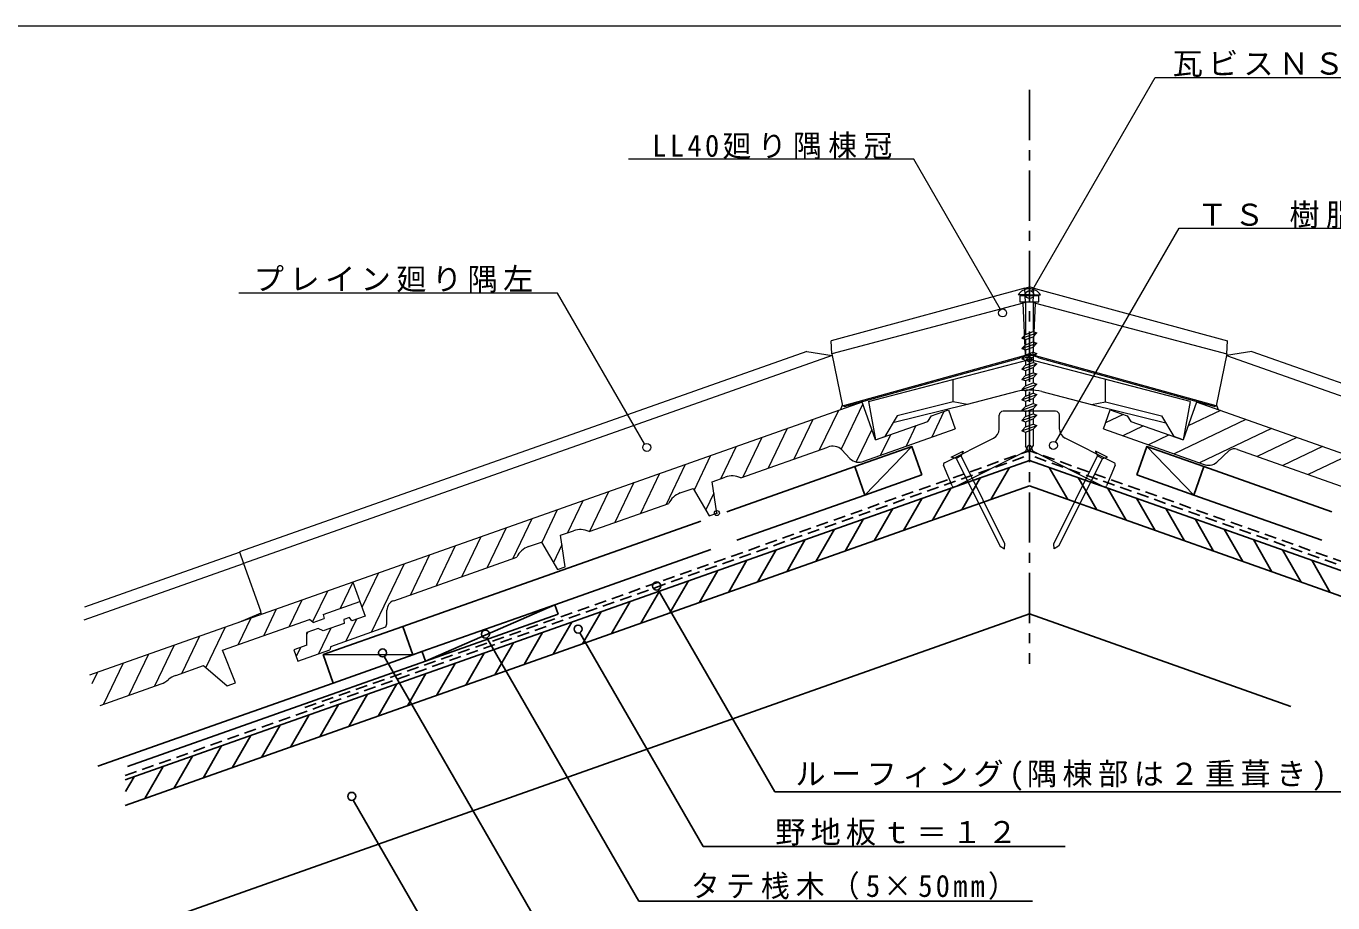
# Model space of a CAD drawing. Units: millimetres, scale not verified. Extents: x -941 to 1052, y -1622 to 1214.
# Drawn here: x 66 to 716, y -1403 to -968 of the extents above; entities that cross this region are included whole.
import ezdxf

# ---------------------------------------------------------------- set-up
doc = ezdxf.new("R2010")
doc.units = ezdxf.units.MM
doc.header["$LTSCALE"] = 5
doc.header["$PDMODE"] = 32
doc.header["$PDSIZE"] = 2.5
doc.linetypes.add('CHAIN1', pattern=[8, 5, -1, 1, -1])
doc.linetypes.add('DASHED1', pattern=[1.8, 1.2, -0.6])
doc.layers.add('0-0', color=3, linetype='Continuous', lineweight=18)
doc.layers.add('4-0', color=3, linetype='Continuous', lineweight=18)
for name, color, linetype in [('3-0', 7, 'DASHED1'), ('3-A', 7, 'Continuous'), ('3-C', 7, 'Continuous'), ('3-D', 7, 'Continuous')]:
    doc.layers.add(name, color=color, linetype=linetype)
doc.styles.add('ＭＳ ゴシック', font='')
doc.styles.get('ＭＳ ゴシック').set_extended_font_data('MS Gothic')

msp = doc.modelspace()

# ---------------------------------------------------------------- linework, layer by layer
at = {"layer": '0-0'}
for p, q in [((564.896, -1130.969), (565.091, -1130.921)), ((565.287, -1130.969), (565.091, -1130.921)), ((485.204, -1154.062), (488.592, -1173.199)), ((644.978, -1154.062), (641.59, -1173.199))]:
    msp.add_line(p, q, dxfattribs=at)
for points in [[(560.224, -1132.483), (560.153, -1132.467), (560.131, -1132.44), (560.158, -1132.402), (560.233, -1132.352), (560.355, -1132.292), (560.525, -1132.222), (560.74, -1132.142), (561, -1132.053), (561.301, -1131.955), (561.642, -1131.85), (562.021, -1131.737), (562.433, -1131.619), (562.877, -1131.496), (563.349, -1131.368), (563.846, -1131.237), (564.362, -1131.104), (564.896, -1130.969)], [(569.958, -1132.483), (570.029, -1132.467), (570.051, -1132.44), (570.025, -1132.402), (569.95, -1132.352), (569.827, -1132.292), (569.657, -1132.222), (569.442, -1132.142), (569.183, -1132.053), (568.881, -1131.955), (568.54, -1131.85), (568.162, -1131.737), (567.749, -1131.619), (567.305, -1131.496), (566.833, -1131.368), (566.337, -1131.237), (565.82, -1131.104), (565.287, -1130.969)]]:
    msp.add_lwpolyline(points, dxfattribs=at)
at = {"layer": '3-0', "linetype": 'CHAIN1'}
msp.add_line((565.091, -999.229), (565.091, -1284.546), dxfattribs=at)
at = {"layer": '3-A'}
for p, q in [((438.596, -1348.111), (380.584, -1247.631)), ((295.463, -1271.554), (371.007, -1402.4)), ((402.869, -1375.255), (341.541, -1269.032)), ((244.326, -1280.87), (330.162, -1429.544)), ((438.596, -1348.111), (720.006, -1348.111)), ((228.987, -1352.191), (289.318, -1456.688)), ((402.869, -1375.255), (582.971, -1375.255)), ((371.007, -1402.4), (566.714, -1402.4))]:
    msp.add_line(p, q, dxfattribs=at)
for centre in [(379.817, -1245.784), (340.774, -1267.184), (294.697, -1269.707), (243.559, -1279.023), (228.22, -1350.344)]:
    msp.add_circle(centre, 2, dxfattribs=at)
at = {"layer": '3-D', "color": 6, "linetype": 'DASHED1'}
for p, q in [((115.594, -1339.989), (565.091, -1180.679)), ((204.851, -1306.233), (565.091, -1178.557)), ((925.331, -1306.233), (565.091, -1178.557)), ((1014.589, -1339.989), (565.091, -1180.679))]:
    msp.add_line(p, q, dxfattribs=at)
at = {"layer": '3-D', "color": 4}
for p, q in [((115.594, -1342.192), (565.091, -1183.33)), ((478.363, -1186.414), (483.363, -1200.556)), ((1014.589, -1342.192), (565.091, -1183.33)), ((651.819, -1186.414), (646.819, -1200.556)), ((115.594, -1354.919), (565.091, -1196.057)), ((1014.589, -1354.919), (565.091, -1196.057)), ((116.989, -1418.063), (565.091, -1259.694)), ((263.153, -1278.415), (329.194, -1255.207)), ((329.194, -1255.207), (264.82, -1283.129)), ((264.82, -1283.129), (330.817, -1259.795)), ((329.194, -1255.207), (330.817, -1259.795)), ((695.016, -1305.612), (565.091, -1259.694)), ((253.641, -1265.868), (214.043, -1279.869)), ((263.198, -1278.541), (264.82, -1283.129)), ((219.043, -1294.011), (258.641, -1280.011))]:
    msp.add_line(p, q, dxfattribs=at)
at = {"layer": '3-D'}
for p, q in [((414.678, -1208.931), (478.363, -1186.414)), ((546.026, -1202.795), (555.258, -1186.805)), ((584.156, -1202.795), (574.924, -1186.805)), ((715.505, -1208.931), (651.819, -1186.414)), ((531.519, -1207.922), (540.751, -1191.932)), ((598.664, -1207.922), (589.432, -1191.932)), ((419.678, -1223.073), (483.364, -1200.556)), ((517.012, -1213.049), (526.244, -1197.059)), ((613.171, -1213.049), (603.939, -1197.059)), ((710.505, -1223.073), (646.819, -1200.556)), ((487.997, -1223.304), (497.229, -1207.314)), ((502.505, -1218.177), (511.736, -1202.186)), ((627.678, -1218.177), (618.446, -1202.186)), ((642.185, -1223.304), (632.954, -1207.314)), ((401.733, -1213.509), (253.641, -1265.868)), ((473.49, -1228.431), (482.722, -1212.441)), ((656.693, -1228.431), (647.461, -1212.441)), ((458.983, -1233.558), (468.214, -1217.568)), ((671.2, -1233.558), (661.969, -1217.568)), ((406.733, -1227.65), (329.15, -1255.081)), ((444.475, -1238.685), (453.707, -1222.695)), ((685.708, -1238.685), (676.476, -1222.695)), ((415.461, -1248.94), (424.693, -1232.95)), ((429.968, -1243.813), (439.2, -1227.822)), ((700.215, -1243.813), (690.983, -1227.822)), ((714.722, -1248.94), (705.49, -1232.95)), ((400.953, -1254.067), (410.185, -1238.077)), ((386.446, -1259.194), (395.678, -1243.204)), ((357.432, -1269.449), (366.663, -1253.458)), ((371.939, -1264.321), (381.17, -1248.331)), ((342.924, -1274.576), (352.156, -1258.586)), ((328.417, -1279.703), (337.649, -1263.713)), ((313.91, -1284.83), (323.141, -1268.84)), ((263.153, -1278.415), (258.641, -1280.011)), ((284.895, -1295.084), (294.127, -1279.095)), ((299.403, -1289.957), (308.634, -1273.967)), ((116.825, -1335.456), (264.82, -1283.129)), ((270.388, -1300.212), (279.62, -1284.222)), ((255.88, -1305.339), (265.112, -1289.349)), ((219.043, -1294.011), (102.028, -1335.383)), ((241.373, -1310.466), (250.605, -1294.476)), ((212.359, -1320.72), (221.59, -1304.73)), ((226.866, -1315.593), (236.098, -1299.603)), ((197.851, -1325.848), (207.083, -1309.858)), ((183.344, -1330.975), (192.576, -1314.985)), ((154.329, -1341.229), (163.561, -1325.239)), ((168.837, -1336.102), (178.068, -1320.112)), ((139.822, -1346.356), (149.054, -1330.367)), ((125.315, -1351.483), (134.546, -1335.494)), ((115.791, -1347.977), (120.039, -1340.621))]:
    msp.add_line(p, q, dxfattribs=at)
at = {"layer": '3-D', "color": 4}
for points in [[(478.363, -1186.414), (506.647, -1176.414), (511.647, -1190.556)], [(506.647, -1176.414), (483.363, -1200.556), (511.647, -1190.556)], [(623.535, -1176.414), (646.819, -1200.556), (618.535, -1190.556)], [(651.819, -1186.414), (623.535, -1176.414), (618.535, -1190.556)], [(253.641, -1265.868), (258.641, -1280.011), (214.043, -1279.869), (219.043, -1294.011)]]:
    msp.add_lwpolyline(points, dxfattribs=at)
at = {"layer": '4-0', "color": 4}
msp.add_line((1047.117, -967.505), (-932.883, -967.505), dxfattribs=at)
at = {"layer": '4-0', "color": 7}
for p, q in [((566.329, -1099.232), (627.631, -993.053)), ((627.631, -993.053), (897.374, -993.053)), ((578.14, -1174.219), (639.497, -1067.944)), ((639.497, -1067.944), (769.287, -1067.944)), ((330.547, -1100.206), (172.033, -1100.206)), ((373.832, -1175.178), (330.547, -1100.206)), ((565.085, -1101.087), (559.485, -1101.087)), ((563.165, -1101.515), (563.165, -1101.087)), ((565.085, -1101.087), (570.685, -1101.087)), ((567.005, -1101.515), (567.005, -1101.087)), ((563.164, -1104.555), (563.164, -1120.731)), ((567.004, -1104.555), (567.004, -1119.333)), ((561.41, -1122.647), (568.76, -1119.971)), ((561.41, -1122.647), (563.164, -1120.731)), ((561.41, -1122.647), (563.164, -1123.285)), ((563.164, -1123.285), (567.004, -1121.887)), ((567.004, -1121.887), (568.76, -1119.971)), ((561.409, -1127.755), (568.76, -1125.079)), ((561.409, -1127.755), (563.164, -1125.839)), ((561.409, -1127.755), (563.164, -1128.393)), ((561.409, -1132.863), (568.76, -1130.188)), ((563.164, -1128.393), (567.004, -1126.995)), ((563.164, -1128.393), (563.164, -1130.947)), ((567.004, -1126.995), (568.76, -1125.079)), ((567.004, -1126.995), (567.004, -1129.549)), ((567.004, -1132.103), (568.76, -1130.188)), ((561.409, -1132.863), (563.164, -1130.947)), ((561.409, -1137.971), (568.76, -1135.296)), ((561.409, -1137.971), (563.164, -1136.055)), ((563.164, -1133.501), (567.004, -1132.103)), ((567.004, -1132.103), (567.004, -1134.657)), ((567.004, -1137.212), (568.76, -1135.296)), ((561.409, -1137.971), (563.164, -1138.609)), ((561.409, -1143.079), (568.76, -1140.404)), ((561.409, -1143.079), (563.164, -1141.163)), ((561.409, -1143.079), (563.164, -1143.718)), ((563.164, -1138.609), (567.004, -1137.212)), ((563.164, -1143.718), (567.004, -1142.32)), ((567.004, -1142.32), (568.76, -1140.404)), ((561.409, -1148.187), (568.76, -1145.512)), ((561.409, -1148.187), (563.164, -1146.272)), ((561.409, -1148.187), (563.164, -1148.826)), ((563.164, -1148.826), (567.004, -1147.428)), ((567.004, -1147.428), (568.76, -1145.512)), ((561.409, -1153.296), (568.76, -1150.62)), ((561.409, -1153.296), (563.164, -1151.38)), ((561.409, -1153.296), (563.164, -1153.934)), ((561.409, -1158.404), (568.759, -1155.728)), ((563.164, -1153.934), (567.004, -1152.536)), ((563.164, -1153.934), (563.164, -1156.488)), ((567.004, -1152.536), (568.76, -1150.62)), ((567.004, -1152.536), (567.004, -1155.09)), ((567.004, -1157.644), (568.759, -1155.728)), ((550.091, -1167.81), (550.091, -1160.9)), ((578.091, -1158.9), (552.091, -1158.9)), ((561.408, -1163.512), (568.759, -1160.836)), ((561.408, -1163.512), (563.164, -1161.596)), ((561.409, -1158.404), (563.164, -1156.488)), ((561.409, -1158.404), (563.164, -1159.042)), ((563.164, -1159.042), (567.004, -1157.644)), ((563.164, -1159.042), (563.164, -1161.596)), ((563.164, -1164.15), (567.004, -1162.752)), ((567.004, -1157.644), (567.004, -1160.198)), ((567.004, -1162.752), (568.759, -1160.836)), ((567.004, -1162.752), (567.004, -1165.306)), ((580.091, -1167.81), (580.091, -1160.9)), ((561.409, -1163.512), (563.164, -1164.15)), ((561.409, -1168.62), (568.76, -1165.945)), ((561.409, -1168.62), (563.164, -1166.704)), ((561.409, -1168.62), (563.164, -1169.258)), ((563.164, -1164.15), (563.164, -1166.704)), ((563.164, -1166.704), (567.004, -1165.306)), ((563.164, -1169.258), (567.004, -1167.86)), ((563.165, -1169.258), (563.165, -1176.04)), ((567.004, -1165.306), (568.76, -1165.945)), ((567.004, -1167.86), (568.76, -1165.945)), ((567.005, -1167.86), (567.005, -1176.041)), ((522.926, -1184.483), (547.327, -1172.282)), ((607.256, -1184.483), (582.855, -1172.282)), ((528.049, -1196.421), (563.091, -1178.9)), ((552.949, -1224.786), (531.132, -1181.152)), ((565.085, -1179.23), (563.165, -1176.04)), ((565.085, -1179.23), (567.005, -1176.041)), ((602.133, -1196.421), (567.091, -1178.9)), ((577.233, -1224.786), (599.05, -1181.152)), ((526.679, -1195.911), (522.45, -1185.762)), ((528.744, -1182.346), (550.536, -1225.961)), ((601.438, -1182.346), (579.647, -1225.961)), ((607.732, -1185.762), (603.503, -1195.911))]:
    msp.add_line(p, q, dxfattribs=at)
at = {"layer": '4-0'}
for p, q in [((562.822, -1097.739), (466.515, -1123.848)), ((562.822, -1097.739), (565.091, -1097.029)), ((563.132, -1104.838), (562.822, -1097.739)), ((567.361, -1097.739), (565.091, -1097.029)), ((567.051, -1104.838), (567.361, -1097.739)), ((567.361, -1097.739), (663.667, -1123.848)), ((563.132, -1104.838), (562.089, -1105.195)), ((567.051, -1104.838), (568.093, -1105.195)), ((454.515, -1129.193), (172.471, -1228.874)), ((454.515, -1129.193), (467.005, -1131.143)), ((675.667, -1129.193), (663.177, -1131.143)), ((675.667, -1129.193), (957.711, -1228.874)), ((467.005, -1131.143), (174.471, -1234.531)), ((466.852, -1130.395), (472.159, -1156.245)), ((472.159, -1156.245), (563.218, -1131.062)), ((473.217, -1156.601), (560.224, -1132.483)), ((485.204, -1154.062), (565.091, -1133.121)), ((560.224, -1132.483), (560.21, -1132.37)), ((563.218, -1131.062), (565.091, -1130.58)), ((566.964, -1131.062), (565.091, -1130.58)), ((644.978, -1154.062), (565.091, -1133.121)), ((658.023, -1156.245), (566.964, -1131.062)), ((569.958, -1132.483), (569.973, -1132.37)), ((656.966, -1156.601), (569.958, -1132.483)), ((663.331, -1130.395), (658.023, -1156.245)), ((663.177, -1131.143), (955.712, -1234.531)), ((558.899, -1149.152), (534.126, -1155.646)), ((571.283, -1149.152), (596.057, -1155.646)), ((481.927, -1154.342), (228.826, -1243.793)), ((472.081, -1155.864), (471.25, -1158.115)), ((482.249, -1155.251), (471.526, -1177.695)), ((473.217, -1156.601), (472.159, -1156.245)), ((488.592, -1173.199), (481.927, -1154.342)), ((534.126, -1155.646), (497.307, -1164.729)), ((527.215, -1154.299), (499.395, -1161.195)), ((596.057, -1155.646), (632.876, -1164.729)), ((602.968, -1154.299), (630.787, -1161.195)), ((901.357, -1243.793), (648.255, -1154.342)), ((656.966, -1156.601), (658.023, -1156.245)), ((658.101, -1155.864), (658.932, -1158.115)), ((470.136, -1158.509), (460.687, -1178.288)), ((499.395, -1161.195), (493.28, -1171.542)), ((514.712, -1163.967), (516.467, -1161.226)), ((516.467, -1161.226), (524.943, -1158.23)), ((522.665, -1159.035), (516.569, -1171.796)), ((524.943, -1158.23), (528.275, -1167.659)), ((601.907, -1167.659), (605.239, -1158.23)), ((611.676, -1160.505), (602.964, -1164.667)), ((605.239, -1158.23), (613.715, -1161.226)), ((613.715, -1161.226), (615.47, -1163.967)), ((630.787, -1161.195), (636.902, -1171.542)), ((660.047, -1158.509), (644.087, -1166.133)), ((444.735, -1167.486), (435.286, -1187.265)), ((457.435, -1162.998), (447.986, -1182.777)), ((486.737, -1167.951), (479.029, -1184.086)), ((482.881, -1183.702), (528.275, -1167.659)), ((488.592, -1173.199), (514.712, -1163.967)), ((508.745, -1166.076), (503.868, -1176.285)), ((601.907, -1167.659), (651.566, -1185.209)), ((621.825, -1166.213), (611.616, -1171.09)), ((615.47, -1163.967), (641.59, -1173.199)), ((672.747, -1162.998), (637.017, -1180.067)), ((685.448, -1167.486), (649.718, -1184.556)), ((432.034, -1171.975), (422.585, -1191.754)), ((488.592, -1173.199), (493.28, -1171.542)), ((496.045, -1170.565), (491.168, -1180.773)), ((634.525, -1170.702), (624.317, -1175.579)), ((698.148, -1171.975), (678.369, -1181.424)), ((406.633, -1180.952), (398.458, -1198.064)), ((419.334, -1176.464), (411.713, -1192.415)), ((421.618, -1192.096), (464.863, -1176.812)), ((475.885, -1182.488), (471.86, -1178.026)), ((664.459, -1178.508), (658.305, -1184.257)), ((668.502, -1177.937), (753.822, -1208.091)), ((710.849, -1176.464), (691.07, -1185.913)), ((723.549, -1180.952), (703.77, -1190.402)), ((393.933, -1185.441), (384.483, -1205.22)), ((368.532, -1194.418), (359.082, -1214.197)), ((381.232, -1189.93), (371.783, -1209.709)), ((355.831, -1198.907), (346.382, -1218.686)), ((408.269, -1199.623), (404.279, -1207.977)), ((330.43, -1207.884), (322.675, -1224.116)), ((343.131, -1203.396), (335.51, -1219.346)), ((346.19, -1218.754), (385.789, -1204.759)), ((317.729, -1212.373), (308.28, -1232.152)), ((305.029, -1216.861), (295.58, -1236.641)), ((279.628, -1225.839), (270.179, -1245.618)), ((292.328, -1221.35), (282.879, -1241.129)), ((332.688, -1225.254), (328.496, -1234.029)), ((95.48, -1256.125), (172.484, -1228.91)), ((172.471, -1228.874), (174.471, -1234.531)), ((249.076, -1253.076), (310.361, -1231.416)), ((266.927, -1230.327), (257.478, -1250.106)), ((95.146, -1262.607), (174.484, -1234.567)), ((174.471, -1234.531), (182.801, -1258.102)), ((241.526, -1239.305), (233.314, -1256.494)), ((254.227, -1234.816), (238.072, -1268.632)), ((228.826, -1243.793), (97.902, -1290.065)), ((228.826, -1243.793), (222.547, -1256.936)), ((203.425, -1252.771), (197.146, -1265.914)), ((216.125, -1248.282), (208.787, -1263.642)), ((214.091, -1259.925), (232.258, -1253.504)), ((172.315, -1263.765), (183.147, -1259.081)), ((183.416, -1259.842), (182.801, -1258.102)), ((190.724, -1257.259), (184.445, -1270.402)), ((214.091, -1259.925), (214.584, -1261.936)), ((245.684, -1264.043), (245.743, -1257.743)), ((165.323, -1266.236), (155.717, -1286.345)), ((163.896, -1277.665), (207.212, -1262.356)), ((178.024, -1261.748), (171.745, -1274.891)), ((209.08, -1263.881), (207.212, -1262.356)), ((209.08, -1263.881), (214.584, -1261.936)), ((217.853, -1266.763), (211.756, -1279.523)), ((217.856, -1275.776), (245.217, -1266.107)), ((230.553, -1262.274), (225.371, -1273.121)), ((152.623, -1270.725), (143.832, -1289.126)), ((205.986, -1275.199), (205.872, -1268.876)), ((206.371, -1268.699), (205.887, -1269.713)), ((127.222, -1279.702), (117.489, -1300.074)), ((139.922, -1275.214), (130.19, -1295.586)), ((170.467, -1293.913), (163.896, -1277.665)), ((202.713, -1276.355), (200.562, -1280.86)), ((217.856, -1275.776), (217.413, -1277.524)), ((114.521, -1284.191), (104.789, -1304.563)), ((140.778, -1290.205), (154.537, -1285.342)), ((154.537, -1285.342), (166.34, -1295.372)), ((101.82, -1288.68), (99.096, -1294.383)), ((103.126, -1305.151), (133.408, -1294.448)), ((166.34, -1295.372), (170.467, -1293.913))]:
    msp.add_line(p, q, dxfattribs=at)
at = {"layer": '4-0', "color": 7}
for points in [[(550.735, -1108.348), (507.591, -1033.619), (365.739, -1033.619)], [(563.164, -1120.731), (567.004, -1119.333), (568.76, -1119.971)], [(563.164, -1123.285), (563.164, -1125.839), (567.004, -1124.441)], [(567.004, -1121.887), (567.004, -1124.441), (568.76, -1125.079)], [(563.164, -1130.947), (567.004, -1129.549), (568.76, -1130.188)], [(561.409, -1132.863), (563.164, -1133.501), (563.164, -1136.055)], [(563.164, -1136.055), (567.004, -1134.657), (568.76, -1135.296)], [(563.164, -1138.609), (563.164, -1141.163), (567.004, -1139.766)], [(567.004, -1137.212), (567.004, -1139.766), (568.76, -1140.404)], [(567.004, -1142.32), (567.004, -1144.874), (568.76, -1145.512)], [(563.164, -1143.718), (563.164, -1146.272), (567.004, -1144.874)], [(563.164, -1148.826), (563.164, -1151.38), (567.004, -1149.982)], [(567.004, -1147.428), (567.004, -1149.982), (568.76, -1150.62)], [(563.164, -1156.488), (567.004, -1155.09), (568.759, -1155.728)], [(563.164, -1161.596), (567.004, -1160.198), (568.759, -1160.836)], [(550.536, -1225.961), (552.747, -1227.364), (552.949, -1224.786)], [(579.647, -1225.961), (577.435, -1227.364), (577.233, -1224.786)]]:
    msp.add_lwpolyline(points, dxfattribs=at)
for points in [[(560.291, -1101.515), (560.291, -1104.555), (569.844, -1104.555), (569.844, -1101.515)], [(526.188, -1181.733), (532.169, -1178.743), (531.149, -1181.144), (528.744, -1182.346)], [(603.994, -1181.733), (598.013, -1178.743), (599.034, -1181.144), (601.438, -1182.346)]]:
    msp.add_lwpolyline(points, close=True, dxfattribs=at)
at = {"layer": '4-0'}
for points in [[(563.218, -1131.062), (562.089, -1105.195), (466.852, -1130.395), (466.515, -1123.848)], [(566.964, -1131.062), (568.093, -1105.195), (663.331, -1130.395), (663.667, -1123.848)], [(534.126, -1155.646), (527.215, -1154.299), (527.197, -1142.981)], [(596.057, -1155.646), (602.968, -1154.299), (602.985, -1142.981)], [(648.255, -1154.342), (641.59, -1173.199), (636.902, -1171.542)], [(391.523, -1199.55), (397.989, -1197.265), (405.983, -1210.879), (409.754, -1209.546), (407.418, -1193.933), (413.885, -1191.647)], [(316.095, -1226.208), (322.562, -1223.923), (330.555, -1237.537), (334.327, -1236.204), (331.99, -1220.59), (338.457, -1218.305)], [(228.826, -1243.793), (234.824, -1260.765), (228.224, -1263.097), (227.086, -1261.378), (224.257, -1262.378), (224.452, -1264.43), (214.081, -1268.095), (211.529, -1266.876), (205.872, -1268.876)], [(205.986, -1275.199), (199.386, -1277.532), (201.385, -1283.189), (217.413, -1277.524)]]:
    msp.add_lwpolyline(points, dxfattribs=at)
at = {"layer": '4-0', "color": 7}
for centre in [(565.259, -1100.936), (551.805, -1110.052), (374.902, -1176.882), (577.07, -1175.922)]:
    msp.add_circle(centre, 2, dxfattribs=at)
for centre, radius, start, end in [((565.085, -1104.808), 6.723, 33.59941, 146.40073), ((552.091, -1160.9), 2, 90, 180), ((578.091, -1160.9), 2, 0, 90), ((545.091, -1167.81), 5, 296.56505, 0), ((585.091, -1167.81), 5, 180, 243.43495), ((560.39, -1176.299), 3.75, 316.08889, 350.781), ((565.091, -1176.9), 1, 0, 180), ((569.793, -1176.299), 3.75, 189.219, 223.91111), ((523.373, -1185.377), 1, 116.56505, 202.61986), ((606.809, -1185.377), 1, 337.38014, 63.43495), ((527.602, -1195.526), 1, 202.61986, 296.56505), ((602.58, -1195.526), 1, 243.43495, 337.38014)]:
    msp.add_arc(centre, radius, start, end, dxfattribs=at)
at = {"layer": '4-0'}
for centre, radius, start, end in [((565.091, -1111.481), 6.926, 73.56584, 106.43416), ((565.091, -1173.362), 24.99, 75.65428, 104.34572), ((467.444, -1182.707), 6.435, 46.66576, 113.64582), ((666.964, -1181.649), 4.018, 67.50251, 128.57829), ((480.3, -1177.807), 6.435, 226.66576, 293.64582), ((654.129, -1179.022), 6.697, 247.50251, 308.57829), ((417.217, -1201.076), 10, 63.89151, 109.46451), ((394.855, -1208.979), 10, 109.46451, 155.0375), ((341.789, -1227.734), 10, 63.89151, 109.46451), ((319.427, -1235.637), 10, 109.46451, 155.0375), ((250.742, -1257.79), 5, 109.46451, 179.46451), ((240.684, -1263.997), 5, 335.0375, 359.46451), ((129.893, -1284.082), 10.946, 288.73229, 311.13094), ((144.293, -1300.571), 10.946, 108.73224, 131.13121)]:
    msp.add_arc(centre, radius, start, end, dxfattribs=at)
at = {"layer": '4-0', "color": 4}
msp.add_point((565.091, -1133.121), dxfattribs=at)
at = {"layer": '4-0'}
msp.add_point((409.754, -1209.546), dxfattribs=at)

# ---------------------------------------------------------------- texts
at = {"layer": '3-C', "color": 2, "char_height": 11, "attachment_point": 7, "style": 'ＭＳ ゴシック'}
for s, insert in [('\\T1.18;ルーフィング(隅棟部は２重葺き)', (448.795, -1347.55)), ('\\T1.17;野地板ｔ＝１２', (438.797, -1374.816)), ('\\T1.22;\\W0.95;タテ桟木（5×50mm）', (396.872, -1401.768))]:
    msp.add_mtext(s, dxfattribs=dict(at, insert=insert))
at = {"layer": '4-0', "color": 2, "char_height": 11, "attachment_point": 7, "style": 'ＭＳ ゴシック'}
for s, insert in [('\\T1.17;\\~瓦ビスＮＳＷ７５（パッキン付）', (627.631, -993.053)), ('\\T1.23;\\W0.95;LL40廻り隅棟冠\\~', (377.591, -1033.619)), ('\\T1.22;\\~ＴＳ\\~樹脂棟20', (639.497, -1067.944)), ('\\T1.18;プレイン廻り隅左\\~', (179.557, -1099.875))]:
    msp.add_mtext(s, dxfattribs=dict(at, insert=insert))

doc.saveas('drawing.dxf')
